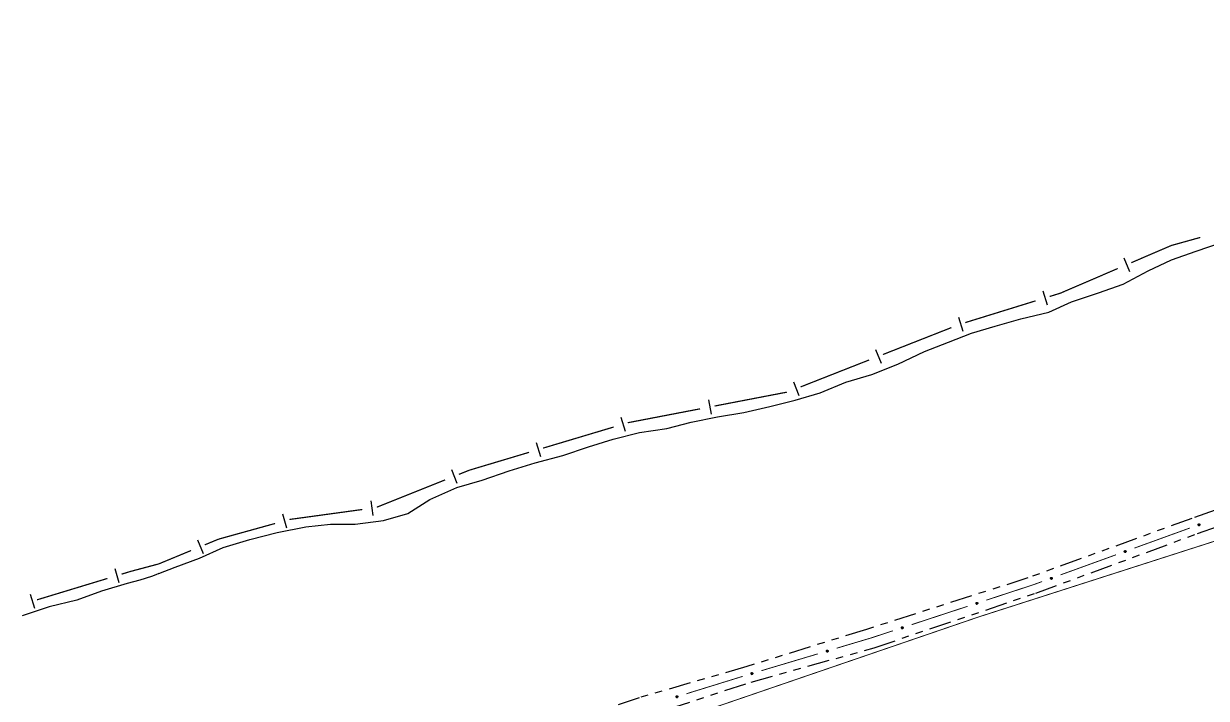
# Model space of a CAD drawing. Extents: x 209066 to 212010, y 4879784 to 4881672.
# Drawn here: x 209247.5 to 209488.4, y 4880955.9 to 4881093.3 of the extents above; entities that cross this region are included whole.
import ezdxf

# ---------------------------------------------------------------- set-up
doc = ezdxf.new("R2010")
doc.units = 0
doc.header["$LTSCALE"] = 1.5
doc.header["$MEASUREMENT"] = 0
doc.linetypes.add('TRACO_12', pattern=[2.5, 2, -0.5])
doc.linetypes.add('TRACO_25', pattern=[8, 3, -1, 1, -1, 1, -1])
for name, color, linetype in [('HD-CURSO-PERENE', 170, 'CONTINUOUS'), ('LM-LIM-SETORES-BAIRROS', 250, 'CONTINUOUS'), ('RU-QUADRA', 210, 'CONTINUOUS'), ('SV-EIXO-ROD-ESTR', 7, 'CONTINUOUS'), ('SV-EST-M-N-PAV', 20, 'CONTINUOUS')]:
    doc.layers.add(name, color=color, linetype=linetype)

msp = doc.modelspace()

# ---------------------------------------------------------------- linework, layer by layer
at = {"layer": 'HD-CURSO-PERENE', "linetype": 'Continuous'}
for points in [[(209274.98861, 4880981.290969, 2.388686), (209278.350462, 4880982.603738, 2.388686), (209283.299691, 4880984.403415, 2.388686), (209288.068899, 4880986.623053, 2.388686), (209293.538085, 4880988.232736, 2.388686), (209299.117279, 4880989.642438, 2.388686), (209304.926473, 4880990.782163, 2.388686), (209309.985815, 4880991.341969, 2.388686), (209315.005216, 4880991.361833, 2.388686), (209320.774454, 4880992.121598, 2.388686), (209325.743718, 4880993.551315, 2.388686), (209330.202902, 4880996.360898, 2.388686), (209335.672002, 4880998.820492, 2.388686), (209340.851233, 4881000.330194, 2.388686), (209346.380384, 4881002.219846, 2.388686), (209351.629596, 4881003.839534, 2.388686), (209357.308769, 4881005.329225, 2.388686), (209362.53797, 4881007.0789, 2.388686), (209367.567209, 4881008.688596, 2.388686), (209372.90644, 4881010.008314, 2.388686), (209378.435699, 4881010.838078, 2.388686), (209383.414978, 4881012.107811, 2.388686), (209388.764228, 4881013.237549, 2.388686), (209394.133502, 4881014.097315, 2.388686), (209399.412751, 4881015.317045, 2.388686), (209404.582002, 4881016.636767, 2.388686), (209409.701246, 4881018.096476, 2.388686), (209414.930399, 4881020.316101, 2.388686), (209420.249611, 4881021.845797, 2.388686), (209425.508773, 4881023.945435, 2.388686), (209430.947866, 4881026.505019, 2.388686), (209435.827088, 4881028.454682, 2.388686), (209440.506349, 4881030.254367, 2.388686), (209445.335627, 4881031.714083, 2.388686), (209450.554856, 4881033.193787, 2.388686), (209456.294034, 4881034.573488, 2.388686), (209460.913277, 4881036.623148, 2.388686), (209466.412434, 4881038.482804, 2.388686), (209471.421658, 4881040.262482, 2.388686), (209476.510778, 4881042.972059, 2.388686), (209481.249984, 4881045.241692, 2.388686), (209486.299209, 4881046.961376, 2.388686), (209491.228448, 4881048.681062, 2.388686)], [(209274.98861, 4880981.290969, 2.388686), (209274.35329, 4880981.040698, 2.388686), (209273.51123, 4880980.714067, 2.388686), (209271.093819, 4880979.934806, 2.388686), (209268.571968, 4880979.224356, 2.388686), (209263.312746, 4880977.714657, 2.388686), (209258.29353, 4880975.874985, 2.388686), (209252.684334, 4880974.525278, 2.388686), (209247.185176, 4880972.665621, 2.388686)]]:
    msp.add_polyline3d(points, dxfattribs=at)
at = {"layer": 'LM-LIM-SETORES-BAIRROS', "const_width": 0.25}
for points in [[(209481.221171, 4881048.135721), (209473.062822, 4881044.627631)], [(209481.336178, 4881048.167748), (209481.221171, 4881048.135721)], [(209487.116236, 4881049.777384), (209481.336178, 4881048.167748)], [(209470.306814, 4881043.442548), (209459.282784, 4881038.702214)], [(209458.604528, 4881038.410564), (209456.44388, 4881037.742077)], [(209459.282784, 4881038.702214), (209458.604528, 4881038.410564)], [(209453.577916, 4881036.85537), (209439.248096, 4881032.421834)], [(209436.427653, 4881031.405404), (209422.469667, 4881025.912261)], [(209419.67807, 4881024.813632), (209405.720084, 4881019.320489)], [(209402.920068, 4881018.250868), (209388.189956, 4881015.418237)], [(209385.243934, 4881014.85171), (209371.495829, 4881012.207921)], [(209370.651583, 4881012.045572), (209370.517185, 4881012.005358)], [(209371.495829, 4881012.207921), (209370.651583, 4881012.045572)], [(209367.643084, 4881011.145391), (209353.272579, 4881006.845554)], [(209350.398478, 4881005.985587), (209338.902074, 4881002.545718)], [(209338.27112, 4881002.356929), (209336.097178, 4881001.487352)], [(209338.902074, 4881002.545718), (209338.27112, 4881002.356929)], [(209333.311748, 4881000.37318), (209319.384598, 4880994.80232)], [(209301.622476, 4880992.306293), (209301.568587, 4880992.291354)], [(209302.557813, 4880992.434466), (209301.622476, 4880992.306293)], [(209316.428187, 4880994.335184), (209302.557813, 4880992.434466)], [(209298.677624, 4880991.489899), (209288.077424, 4880988.551229)], [(209287.172653, 4880988.300402), (209284.344411, 4880987.129333)], [(209288.077424, 4880988.551229), (209287.172653, 4880988.300402)], [(209281.572624, 4880985.98164), (209275.105122, 4880983.303689)], [(209274.964223, 4880983.245349), (209269.314164, 4880981.738666)], [(209275.105122, 4880983.303689), (209274.964223, 4880983.245349)], [(209264.529354, 4880980.28775), (209250.177047, 4880975.927556)], [(209269.241521, 4880981.719295), (209267.399815, 4880981.159789)], [(209269.314164, 4880981.738666), (209269.241521, 4880981.719295)]]:
    msp.add_lwpolyline(points, dxfattribs=at)
at = {"layer": 'LM-LIM-SETORES-BAIRROS'}
for points in [[(209471.551611, 4881045.610607), (209472.736694, 4881042.854599)], [(209455.045205, 4881038.87949), (209455.931913, 4881036.013526)], [(209437.849421, 4881033.559247), (209438.736128, 4881030.693283)], [(209420.98982, 4881026.94185), (209422.088449, 4881024.150253)], [(209404.240237, 4881020.350078), (209405.338866, 4881017.558481)], [(209386.924685, 4881016.702406), (209387.491212, 4881013.756383)], [(209369.129167, 4881013.155753), (209369.989135, 4881010.281652)], [(209351.884562, 4881007.995949), (209352.744529, 4881005.121848)], [(209334.611615, 4881002.508677), (209335.725787, 4880999.723247)], [(209318.206021, 4880996.092826), (209318.613318, 4880993.120603)], [(209300.204205, 4880993.469684), (209301.00566, 4880990.57872)], [(209282.846635, 4880988.132662), (209283.994328, 4880985.360875)], [(209266.006975, 4880982.30434), (209266.879014, 4880979.433879)], [(209248.784208, 4880977.072107), (209249.656246, 4880974.201645)]]:
    msp.add_lwpolyline(points, dxfattribs=at)
at = {"layer": 'RU-QUADRA', "linetype": 'TRACO_12', "const_width": 0.18, "flags": 128}
msp.add_lwpolyline([(209718.3246, 4881044.929615), (209712.598148, 4881087.980998), (209691.862048, 4881073.863046), (209673.123605, 4881065.077061), (209666.486273, 4881061.964983), (209645.389483, 4881055.046279), (209624.972192, 4881052.267117), (209614.37397, 4881047.16794), (209603.556079, 4881039.069087), (209587.8992, 4881026.670818), (209573.101829, 4881018.112119), (209531.688464, 4881001.255009), (209508.0117, 4880993.651309), (209441.944601, 4880972.434117), (209379.131711, 4880950.904411), (209400.925103, 4880793.760482), (209464.715825, 4880810.457013), (209483.613086, 4880815.315994), (209515.30812, 4880827.113899), (209539.044486, 4880835.112419), (209582.972543, 4880853.685479), (209640.795505, 4880878.159065), (209676.862274, 4880892.502665), (209700.28511, 4880905.888866), (209704.886504, 4880908.307522), (209734.432247, 4880923.83781), (209722.344442, 4881014.708502), (209721.581764, 4881020.442303)], close=True, dxfattribs=at)
at = {"layer": 'SV-EIXO-ROD-ESTR', "const_width": 0.18}
for points in [[(209473.702979, 4880986.469406), (209484.984172, 4880990.560211)], [(209458.661389, 4880981.015), (209469.942582, 4880985.105805)], [(209443.518097, 4880975.855155), (209453.019783, 4880978.972521)], [(209453.019783, 4880978.972521), (209453.115028, 4880979.00377)], [(209453.115028, 4880979.00377), (209454.900991, 4880979.651398)], [(209428.315401, 4880970.867368), (209439.717423, 4880974.608208)], [(209413.054072, 4880966.066663), (209419.760992, 4880968.070966)], [(209419.760992, 4880968.070966), (209420.108985, 4880968.174961)], [(209420.108985, 4880968.174961), (209424.514726, 4880969.620421)], [(209397.72397, 4880961.485399), (209409.221547, 4880964.921347)], [(209382.431297, 4880956.781084), (209393.894739, 4880960.329253)]]:
    msp.add_lwpolyline(points, dxfattribs=at)
at = {"layer": 'SV-EIXO-ROD-ESTR'}
for points in [[(209486.694189, 4880991.292067), (209486.714594, 4880991.336515), (209486.741221, 4880991.370544), (209486.771597, 4880991.392533), (209486.803507, 4880991.404965), (209486.837585, 4880991.414007), (209486.873954, 4880991.415543), (209486.914697, 4880991.408307), (209486.959428, 4880991.38815), (209486.992494, 4880991.358583), (209487.015646, 4880991.329956), (209487.030525, 4880991.297428), (209487.038755, 4880991.264176), (209487.039101, 4880991.226346), (209487.031364, 4880991.185128), (209487.010008, 4880991.14064), (209486.983675, 4880991.107458), (209486.953735, 4880991.08696), (209486.920939, 4880991.072208), (209486.886038, 4880991.063394), (209486.850329, 4880991.062092), (209486.808843, 4880991.069957), (209486.765212, 4880991.091617), (209486.731818, 4880991.117503), (209486.710905, 4880991.147148), (209486.697109, 4880991.179762), (209486.687624, 4880991.213832), (209486.684558, 4880991.250326), (209486.694189, 4880991.292067)], [(209471.65018, 4880985.842111), (209471.670273, 4880985.886702), (209471.696659, 4880985.920917), (209471.726881, 4880985.943119), (209471.758703, 4880985.955775), (209471.792716, 4880985.965056), (209471.829073, 4880985.966848), (209471.869866, 4880985.959898), (209471.914738, 4880985.940056), (209471.948011, 4880985.910722), (209471.971363, 4880985.882258), (209471.986471, 4880985.849836), (209471.994933, 4880985.816642), (209471.995545, 4880985.778815), (209471.988098, 4880985.737544), (209471.967055, 4880985.692907), (209471.940956, 4880985.659541), (209471.91116, 4880985.638833), (209471.87847, 4880985.623852), (209471.843631, 4880985.614792), (209471.807932, 4880985.61324), (209471.766392, 4880985.620812), (209471.72261, 4880985.642166), (209471.689035, 4880985.667817), (209471.667914, 4880985.697313), (209471.653889, 4880985.72983), (209471.644165, 4880985.763832), (209471.640843, 4880985.800304), (209471.65018, 4880985.842111)], [(209456.608589, 4880980.387705), (209456.628682, 4880980.432296), (209456.655069, 4880980.46651), (209456.68529, 4880980.488713), (209456.717112, 4880980.501369), (209456.751125, 4880980.51065), (209456.787482, 4880980.512442), (209456.828275, 4880980.505492), (209456.873147, 4880980.48565), (209456.90642, 4880980.456316), (209456.929772, 4880980.427851), (209456.94488, 4880980.395429), (209456.953343, 4880980.362236), (209456.953955, 4880980.324409), (209456.946508, 4880980.283138), (209456.925464, 4880980.2385), (209456.899365, 4880980.205135), (209456.86957, 4880980.184427), (209456.836879, 4880980.169445), (209456.80204, 4880980.160386), (209456.766341, 4880980.158833), (209456.724801, 4880980.166406), (209456.681019, 4880980.18776), (209456.647444, 4880980.21341), (209456.626323, 4880980.242907), (209456.612298, 4880980.275424), (209456.602574, 4880980.309426), (209456.599252, 4880980.345898), (209456.608589, 4880980.387705)], [(209441.446923, 4880975.291486), (209441.468382, 4880975.335435), (209441.495812, 4880975.36882), (209441.526704, 4880975.390079), (209441.558901, 4880975.401748), (209441.593184, 4880975.409975), (209441.629579, 4880975.410644), (209441.670138, 4880975.402439), (209441.714377, 4880975.381223), (209441.746729, 4880975.350876), (209441.769192, 4880975.321705), (209441.783292, 4880975.288832), (209441.790727, 4880975.255394), (209441.790172, 4880975.217565), (209441.781455, 4880975.176544), (209441.759045, 4880975.132577), (209441.731929, 4880975.100032), (209441.701509, 4880975.080253), (209441.668371, 4880975.066287), (209441.63327, 4880975.058307), (209441.59754, 4880975.057856), (209441.556253, 4880975.066707), (209441.513151, 4880975.089401), (209441.480383, 4880975.116075), (209441.460182, 4880975.14621), (209441.447167, 4880975.179144), (209441.438497, 4880975.213429), (209441.436301, 4880975.249987), (209441.446923, 4880975.291486)], [(209426.244227, 4880970.303699), (209426.265685, 4880970.347649), (209426.293115, 4880970.381033), (209426.324007, 4880970.402293), (209426.356204, 4880970.413961), (209426.390488, 4880970.422189), (209426.426883, 4880970.422858), (209426.467442, 4880970.414653), (209426.51168, 4880970.393436), (209426.544032, 4880970.363089), (209426.566495, 4880970.333918), (209426.580596, 4880970.301046), (209426.58803, 4880970.267607), (209426.587475, 4880970.229779), (209426.578759, 4880970.188757), (209426.556348, 4880970.14479), (209426.529232, 4880970.112245), (209426.498812, 4880970.092467), (209426.465674, 4880970.078501), (209426.430573, 4880970.070521), (209426.394843, 4880970.07007), (209426.353557, 4880970.07892), (209426.310454, 4880970.101615), (209426.277686, 4880970.128289), (209426.257485, 4880970.158423), (209426.24447, 4880970.191357), (209426.2358, 4880970.225643), (209426.233604, 4880970.2622), (209426.244227, 4880970.303699)], [(209410.968625, 4880965.558337), (209410.991246, 4880965.6017), (209411.019555, 4880965.634342), (209411.051002, 4880965.654772), (209411.083498, 4880965.665579), (209411.117989, 4880965.67289), (209411.154389, 4880965.67259), (209411.194715, 4880965.663308), (209411.238373, 4880965.640921), (209411.269906, 4880965.609724), (209411.291584, 4880965.579965), (209411.304804, 4880965.546729), (209411.311346, 4880965.513104), (209411.309784, 4880965.475304), (209411.299978, 4880965.434529), (209411.276405, 4880965.391175), (209411.248432, 4880965.359363), (209411.217496, 4880965.340401), (209411.183999, 4880965.327323), (209411.148697, 4880965.32028), (209411.112968, 4880965.32078), (209411.071932, 4880965.330727), (209411.029449, 4880965.354561), (209410.997403, 4880965.382098), (209410.978011, 4880965.412759), (209410.965878, 4880965.446028), (209410.958123, 4880965.480533), (209410.956902, 4880965.517135), (209410.968625, 4880965.558337)], [(209395.638524, 4880960.977073), (209395.661145, 4880961.020436), (209395.689453, 4880961.053078), (209395.720901, 4880961.073508), (209395.753397, 4880961.084315), (209395.787887, 4880961.091626), (209395.824287, 4880961.091326), (209395.864613, 4880961.082044), (209395.908271, 4880961.059657), (209395.939804, 4880961.02846), (209395.961483, 4880960.998701), (209395.974703, 4880960.965465), (209395.981244, 4880960.93184), (209395.979682, 4880960.89404), (209395.969877, 4880960.853265), (209395.946303, 4880960.80991), (209395.918331, 4880960.778099), (209395.887395, 4880960.759137), (209395.853897, 4880960.746058), (209395.818596, 4880960.739016), (209395.782866, 4880960.739516), (209395.74183, 4880960.749463), (209395.699347, 4880960.773297), (209395.667301, 4880960.800834), (209395.64791, 4880960.831495), (209395.635776, 4880960.864764), (209395.628022, 4880960.899268), (209395.6268, 4880960.935871), (209395.638524, 4880960.977073)], [(209380.350919, 4880956.252398), (209380.373115, 4880956.295979), (209380.401103, 4880956.328897), (209380.432349, 4880956.349633), (209380.464738, 4880956.360757), (209380.499156, 4880956.368406), (209380.535557, 4880956.368461), (209380.575972, 4880956.359574), (209380.619846, 4880956.337615), (209380.651683, 4880956.306727), (209380.673651, 4880956.277182), (209380.687195, 4880956.244076), (209380.694065, 4880956.210517), (209380.692873, 4880956.172704), (209380.683466, 4880956.131835), (209380.660318, 4880956.088252), (209380.632658, 4880956.056168), (209380.601908, 4880956.036905), (209380.56854, 4880956.023499), (209380.533309, 4880956.016112), (209380.497577, 4880956.016263), (209380.456445, 4880956.025808), (209380.413731, 4880956.049226), (209380.381417, 4880956.076448), (209380.361727, 4880956.106919), (209380.349269, 4880956.140067), (209380.341178, 4880956.174494), (209380.339599, 4880956.211083), (209380.350919, 4880956.252398)]]:
    msp.add_lwpolyline(points, close=True, dxfattribs=at)
for points in [[(209486.684558, 4880991.250326), (209486.959428, 4880991.38815)], [(209486.687624, 4880991.213832), (209486.992494, 4880991.358583)], [(209486.690596, 4880991.233527), (209486.971494, 4880991.37225)], [(209486.690767, 4880991.269783), (209486.93437, 4880991.395278)], [(209486.694189, 4880991.292067), (209486.914697, 4880991.408307)], [(209486.69557, 4880991.199096), (209486.998786, 4880991.344287)], [(209486.697109, 4880991.179762), (209487.015646, 4880991.329956)], [(209486.706287, 4880991.315826), (209486.887496, 4880991.409056)], [(209486.7066, 4880991.163917), (209487.022302, 4880991.310641)], [(209486.710905, 4880991.147148), (209487.030525, 4880991.297428)], [(209486.714594, 4880991.336515), (209486.873954, 4880991.415543)], [(209486.724889, 4880991.132761), (209487.031963, 4880991.279321)], [(209486.729689, 4880991.355979), (209486.847756, 4880991.410886)], [(209486.731818, 4880991.117503), (209487.038755, 4880991.264176)], [(209486.741221, 4880991.370544), (209486.837585, 4880991.414007)], [(209486.750895, 4880991.104342), (209487.034821, 4880991.242691)], [(209486.765212, 4880991.091617), (209487.039101, 4880991.226346)], [(209486.790135, 4880991.083512), (209487.032534, 4880991.204237)], [(209486.808843, 4880991.069957), (209487.031364, 4880991.185128)], [(209486.833981, 4880991.070108), (209487.01353, 4880991.159853)], [(209486.850329, 4880991.062092), (209487.010008, 4880991.14064)], [(209486.872061, 4880991.064793), (209486.990958, 4880991.121443)], [(209486.886038, 4880991.063394), (209486.983675, 4880991.107458)], [(209471.640843, 4880985.800304), (209471.914738, 4880985.940056)], [(209471.644165, 4880985.763832), (209471.948011, 4880985.910722)], [(209471.646915, 4880985.819804), (209471.88963, 4880985.947007)], [(209471.646999, 4880985.783548), (209471.926915, 4880985.924241)], [(209471.65018, 4880985.842111), (209471.869866, 4880985.959898)], [(209471.652214, 4880985.749152), (209471.954403, 4880985.89647)], [(209471.653889, 4880985.72983), (209471.971363, 4880985.882258)], [(209471.662112, 4880985.865955), (209471.842661, 4880985.960456)], [(209471.663491, 4880985.714052), (209471.978155, 4880985.862991)], [(209471.667914, 4880985.697313), (209471.986471, 4880985.849836)], [(209471.670273, 4880985.886702), (209471.829073, 4880985.966848)], [(209471.681999, 4880985.683025), (209471.988036, 4880985.831739)], [(209471.68523, 4880985.906271), (209471.802909, 4880985.962007)], [(209471.689035, 4880985.667817), (209471.994933, 4880985.816642)], [(209471.696659, 4880985.920917), (209471.792716, 4880985.965056)], [(209471.708204, 4880985.654789), (209471.991151, 4880985.79513)], [(209471.72261, 4880985.642166), (209471.995545, 4880985.778815)], [(209471.747589, 4880985.634236), (209471.989134, 4880985.756661)], [(209471.766392, 4880985.620812), (209471.988098, 4880985.737544)], [(209471.791528, 4880985.62114), (209471.970442, 4880985.712144)], [(209471.807932, 4880985.61324), (209471.967055, 4880985.692907)], [(209471.829645, 4880985.616093), (209471.948141, 4880985.673577)], [(209471.843631, 4880985.614792), (209471.940956, 4880985.659541)], [(209456.599252, 4880980.345898), (209456.873147, 4880980.48565)], [(209456.602574, 4880980.309426), (209456.90642, 4880980.456316)], [(209456.605324, 4880980.365397), (209456.848039, 4880980.492601)], [(209456.605408, 4880980.329141), (209456.885324, 4880980.469834)], [(209456.608589, 4880980.387705), (209456.828275, 4880980.505492)], [(209456.610623, 4880980.294746), (209456.912812, 4880980.442064)], [(209456.612298, 4880980.275424), (209456.929772, 4880980.427851)], [(209456.620521, 4880980.411549), (209456.80107, 4880980.506049)], [(209456.6219, 4880980.259645), (209456.936564, 4880980.408585)], [(209456.626323, 4880980.242907), (209456.94488, 4880980.395429)], [(209456.628682, 4880980.432296), (209456.787482, 4880980.512442)], [(209456.640408, 4880980.228619), (209456.946445, 4880980.377332)], [(209456.64364, 4880980.451865), (209456.761318, 4880980.507601)], [(209456.647444, 4880980.21341), (209456.953343, 4880980.362236)], [(209456.655069, 4880980.46651), (209456.751125, 4880980.51065)], [(209456.666613, 4880980.200383), (209456.94956, 4880980.340724)], [(209456.681019, 4880980.18776), (209456.953955, 4880980.324409)], [(209456.705999, 4880980.17983), (209456.947544, 4880980.302255)], [(209456.724801, 4880980.166406), (209456.946508, 4880980.283138)], [(209456.749937, 4880980.166734), (209456.928851, 4880980.257738)], [(209456.766341, 4880980.158833), (209456.925464, 4880980.2385)], [(209456.788054, 4880980.161687), (209456.90655, 4880980.21917)], [(209456.80204, 4880980.160386), (209456.899365, 4880980.205135)], [(209441.436301, 4880975.249987), (209441.714377, 4880975.381223)], [(209441.438497, 4880975.213429), (209441.746729, 4880975.350876)], [(209441.441937, 4880975.233048), (209441.72606, 4880975.365039)], [(209441.442972, 4880975.26929), (209441.689495, 4880975.388945)], [(209441.446089, 4880975.198508), (209441.752678, 4880975.336434)], [(209441.446923, 4880975.291486), (209441.670138, 4880975.402439)], [(209441.447167, 4880975.179144), (209441.769192, 4880975.321705)], [(209441.456277, 4880975.163077), (209441.775386, 4880975.302238)], [(209441.459585, 4880975.314951), (209441.642963, 4880975.403836)], [(209441.460182, 4880975.14621), (209441.783292, 4880975.288832)], [(209441.468382, 4880975.335435), (209441.629579, 4880975.410644)], [(209441.47382, 4880975.131494), (209441.784298, 4880975.270696)], [(209441.480383, 4880975.116075), (209441.790727, 4880975.255394)], [(209441.483936, 4880975.354534), (209441.603278, 4880975.406613)], [(209441.495812, 4880975.36882), (209441.593184, 4880975.409975)], [(209441.499141, 4880975.102463), (209441.786282, 4880975.234008)], [(209441.513151, 4880975.089401), (209441.790172, 4880975.217565)], [(209441.537874, 4880975.080705), (209441.78308, 4880975.19562)], [(209441.556253, 4880975.066707), (209441.781455, 4880975.176544)], [(209441.581387, 4880975.066259), (209441.763023, 4880975.151701)], [(209441.59754, 4880975.057856), (209441.759045, 4880975.132577)], [(209441.61933, 4880975.060039), (209441.739543, 4880975.11384)], [(209441.63327, 4880975.058307), (209441.731929, 4880975.100032)], [(209426.265685, 4880970.347649), (209426.426883, 4880970.422858)], [(209426.233604, 4880970.2622), (209426.51168, 4880970.393436)], [(209426.2358, 4880970.225643), (209426.544032, 4880970.363089)], [(209426.23924, 4880970.245261), (209426.523363, 4880970.377252)], [(209426.240275, 4880970.281503), (209426.486799, 4880970.401158)], [(209426.243392, 4880970.210721), (209426.549981, 4880970.348647)], [(209426.244227, 4880970.303699), (209426.467442, 4880970.414653)], [(209426.24447, 4880970.191357), (209426.566495, 4880970.333918)], [(209426.253581, 4880970.17529), (209426.572689, 4880970.314451)], [(209426.256888, 4880970.327164), (209426.440267, 4880970.416049)], [(209426.257485, 4880970.158423), (209426.580596, 4880970.301046)], [(209426.271123, 4880970.143707), (209426.581602, 4880970.282909)], [(209426.277686, 4880970.128289), (209426.58803, 4880970.267607)], [(209426.28124, 4880970.366747), (209426.400581, 4880970.418826)], [(209426.293115, 4880970.381033), (209426.390488, 4880970.422189)], [(209426.296444, 4880970.114676), (209426.583586, 4880970.246222)], [(209426.310454, 4880970.101615), (209426.587475, 4880970.229779)], [(209426.335177, 4880970.092918), (209426.580384, 4880970.207833)], [(209426.353557, 4880970.07892), (209426.578759, 4880970.188757)], [(209426.378691, 4880970.078473), (209426.560327, 4880970.163914)], [(209426.394843, 4880970.07007), (209426.556348, 4880970.14479)], [(209426.416634, 4880970.072252), (209426.536846, 4880970.126053)], [(209426.430573, 4880970.070521), (209426.529232, 4880970.112245)], [(209410.956902, 4880965.517135), (209411.238373, 4880965.640921)], [(209410.958123, 4880965.480533), (209411.269906, 4880965.609724)], [(209410.962085, 4880965.500053), (209411.249621, 4880965.624433)], [(209410.964084, 4880965.536254), (209411.213706, 4880965.649303)], [(209410.968625, 4880965.558337), (209411.194715, 4880965.663308)], [(209410.981907, 4880965.581456), (209411.167587, 4880965.665428)], [(209410.991246, 4880965.6017), (209411.154389, 4880965.67259)], [(209411.007304, 4880965.620377), (209411.12799, 4880965.66926)], [(209411.019555, 4880965.634342), (209411.117989, 4880965.67289)], [(209410.965316, 4880965.465414), (209411.275468, 4880965.595129)], [(209410.965878, 4880965.446028), (209411.291584, 4880965.579965)], [(209410.974557, 4880965.429724), (209411.297258, 4880965.56034)], [(209410.978011, 4880965.412759), (209411.304804, 4880965.546729)], [(209410.991252, 4880965.397686), (209411.305327, 4880965.528572)], [(209410.997403, 4880965.382098), (209411.311346, 4880965.513104)], [(209411.015792, 4880965.367991), (209411.306334, 4880965.491845)], [(209411.029449, 4880965.354561), (209411.309784, 4880965.475304)], [(209411.053931, 4880965.345209), (209411.302111, 4880965.453555)], [(209411.071932, 4880965.330727), (209411.299978, 4880965.434529)], [(209411.097045, 4880965.32961), (209411.280892, 4880965.410186)], [(209411.112968, 4880965.32078), (209411.276405, 4880965.391175)], [(209411.134809, 4880965.322382), (209411.256412, 4880965.372963)], [(209411.148697, 4880965.32028), (209411.248432, 4880965.359363)], [(209395.6268, 4880960.935871), (209395.908271, 4880961.059657)], [(209395.628022, 4880960.899268), (209395.939804, 4880961.02846)], [(209395.631983, 4880960.918789), (209395.91952, 4880961.043168)], [(209395.633982, 4880960.95499), (209395.883604, 4880961.068039)], [(209395.635214, 4880960.88415), (209395.945367, 4880961.013865)], [(209395.635776, 4880960.864764), (209395.961483, 4880960.998701)], [(209395.638524, 4880960.977073), (209395.864613, 4880961.082044)], [(209395.644455, 4880960.84846), (209395.967156, 4880960.979076)], [(209395.64791, 4880960.831495), (209395.974703, 4880960.965465)], [(209395.651805, 4880961.000192), (209395.837485, 4880961.084164)], [(209395.661145, 4880961.020436), (209395.824287, 4880961.091326)], [(209395.661151, 4880960.816421), (209395.975226, 4880960.947308)], [(209395.667301, 4880960.800834), (209395.981244, 4880960.93184)], [(209395.677202, 4880961.039113), (209395.797888, 4880961.087996)], [(209395.68569, 4880960.786727), (209395.976232, 4880960.910581)], [(209395.689453, 4880961.053078), (209395.787887, 4880961.091626)], [(209395.699347, 4880960.773297), (209395.979682, 4880960.89404)], [(209395.72383, 4880960.763945), (209395.972009, 4880960.872291)], [(209395.74183, 4880960.749463), (209395.969877, 4880960.853265)], [(209395.766943, 4880960.748346), (209395.95079, 4880960.828922)], [(209395.782866, 4880960.739516), (209395.946303, 4880960.80991)], [(209395.804707, 4880960.741118), (209395.92631, 4880960.791699)], [(209395.818596, 4880960.739016), (209395.918331, 4880960.778099)], [(209380.339599, 4880956.211083), (209380.619846, 4880956.337615)], [(209380.341178, 4880956.174494), (209380.651683, 4880956.306727)], [(209380.344949, 4880956.194052), (209380.631255, 4880956.321237)], [(209380.346594, 4880956.230271), (209380.595099, 4880956.345755)], [(209380.348518, 4880956.159447), (209380.657388, 4880956.292187)], [(209380.349269, 4880956.140067), (209380.673651, 4880956.277182)], [(209380.350919, 4880956.252398), (209380.575972, 4880956.359574)], [(209380.358108, 4880956.123849), (209380.679516, 4880956.257613)], [(209380.361727, 4880956.106919), (209380.687195, 4880956.244076)], [(209380.363974, 4880956.275646), (209380.548824, 4880956.361428)], [(209380.373115, 4880956.295979), (209380.535557, 4880956.368461)], [(209380.375115, 4880956.091975), (209380.687896, 4880956.225925)], [(209380.381417, 4880956.076448), (209380.694065, 4880956.210517)], [(209380.388989, 4880956.314813), (209380.509191, 4880956.364874)], [(209380.399944, 4880956.062522), (209380.689261, 4880956.18921)], [(209380.401103, 4880956.328897), (209380.499156, 4880956.368406)], [(209380.413731, 4880956.049226), (209380.692873, 4880956.172704)], [(209380.438304, 4880956.040114), (209380.685413, 4880956.15088)], [(209380.456445, 4880956.025808), (209380.683466, 4880956.131835)], [(209380.481568, 4880956.024937), (209380.664618, 4880956.107306)], [(209380.497577, 4880956.016263), (209380.660318, 4880956.088252)], [(209380.519401, 4880956.018078), (209380.640503, 4880956.069846)], [(209380.533309, 4880956.016112), (209380.632658, 4880956.056168)]]:
    msp.add_lwpolyline(points, dxfattribs=at)
at = {"layer": 'SV-EST-M-N-PAV', "linetype": 'TRACO_25'}
for points in [[(209378.891455, 4880953.704121, 12.037543), (209395.627511, 4880959.15595, 12.017484), (209420.683471, 4880966.167626, 11.927214), (209453.633894, 4880977.298036, 11.927214), (209486.565202, 4880989.434438, 11.907153), (209526.195248, 4881003.377207, 11.325414), (209526.400066, 4881003.657521, 11.325414), (209558.992813, 4881015.639452, 11.094724), (209580.737591, 4881025.320748, 11.074663), (209595.629132, 4881035.72462, 11.094724), (209606.176774, 4881046.24372, 11.014483), (209620.712128, 4881053.257264, 10.934243), (209636.401908, 4881056.121176, 10.924213), (209658.131815, 4881061.212777, 10.533044), (209676.99176, 4881069.19311, 10.292324), (209698.682233, 4881081.851285, 9.710584), (209715.737065, 4881093.343935, 10.212084)], [(209524.138864, 4881006.144692, 11.325414), (209485.404852, 4880992.517169, 11.907153), (209451.980863, 4880980.383694, 11.927214), (209419.140642, 4880969.914497, 11.927214), (209394.758692, 4880962.332783, 12.017484), (209372.841943, 4880955.974041, 12.037543), (209329.518547, 4880941.656713, 12.037543), (209289.404489, 4880930.099007, 12.037543), (209274.987125, 4880927.023789, 12.117784)]]:
    msp.add_polyline3d(points, dxfattribs=at)

doc.saveas('drawing.dxf')
